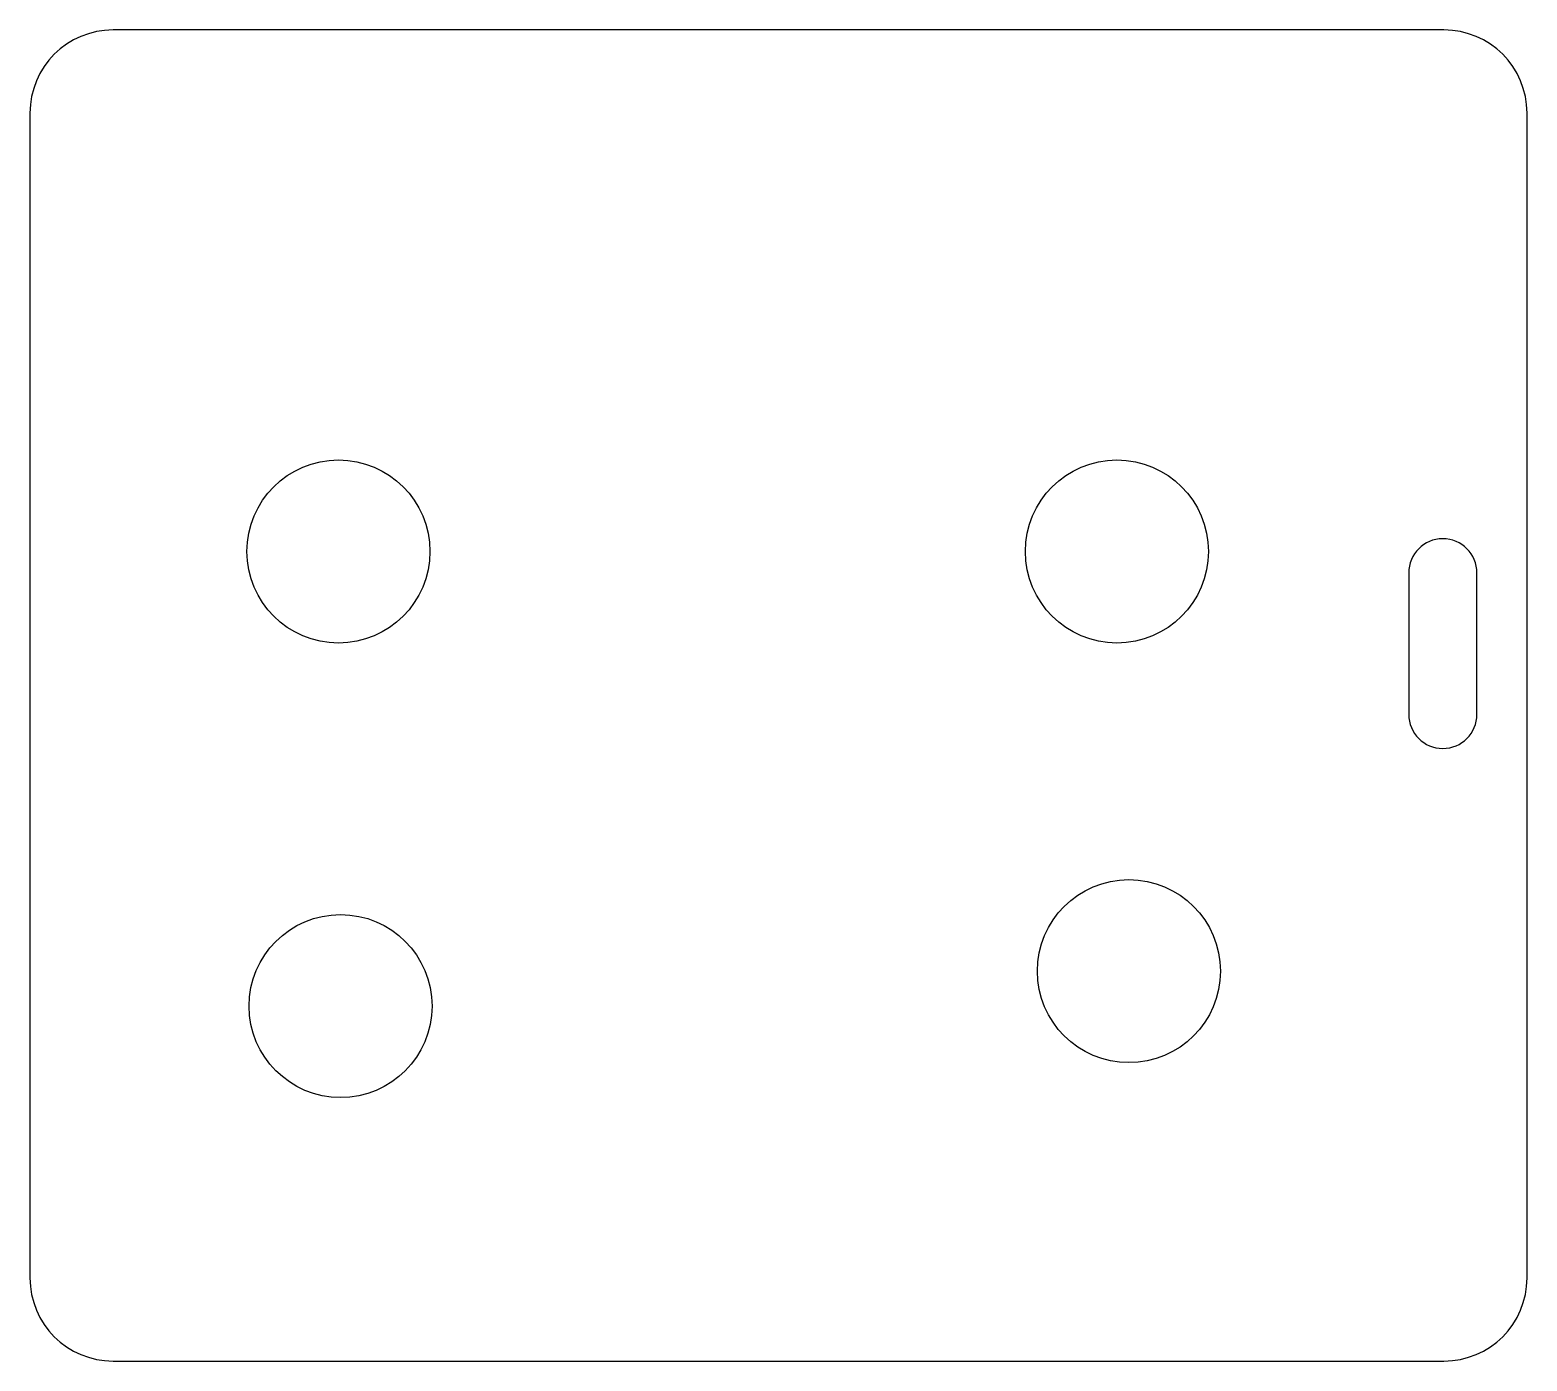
# Model space of a CAD drawing. Header units: millimetres. Extents: x 1.2 to 91.2, y 4.4 to 84.4.
import ezdxf

# ---------------------------------------------------------------- set-up
doc = ezdxf.new("R2010")
doc.units = ezdxf.units.MM
doc.layers.add('Pocket015', color=7, linetype='CONTINUOUS')

msp = doc.modelspace()

# ---------------------------------------------------------------- linework, layer by layer
at = {"layer": 'Pocket015'}
for p, q in [((86.197, 84.419), (6.197, 84.419)), ((86.197, 84.419, 2), (6.197, 84.419, 2)), ((6.197, 84.419), (6.197, 84.419, 2)), ((6.197, 84.419), (6.197, 84.419, 2)), ((86.197, 84.419), (6.197, 84.419)), ((86.197, 84.419, 2), (6.197, 84.419, 2)), ((86.197, 84.419), (86.197, 84.419, 2)), ((86.197, 84.419), (86.197, 84.419, 2)), ((1.197, 79.419), (1.197, 9.419)), ((1.197, 79.419, 2), (1.197, 9.419, 2)), ((1.197, 79.419), (1.197, 79.419, 2)), ((1.197, 79.419), (1.197, 9.419)), ((1.197, 79.419, 2), (1.197, 9.419, 2)), ((1.197, 79.419), (1.197, 79.419, 2)), ((91.197, 9.419), (91.197, 79.419)), ((91.197, 9.419, 2), (91.197, 79.419, 2)), ((91.197, 79.419), (91.197, 79.419, 2)), ((91.197, 9.419), (91.197, 79.419)), ((91.197, 9.419, 2), (91.197, 79.419, 2)), ((91.197, 79.419), (91.197, 79.419, 2)), ((86.134, 53.837), (86.13, 53.837)), ((86.134, 53.837, 2), (86.13, 53.837, 2)), ((86.134, 53.837, 2), (86.13, 53.837, 2)), ((86.13, 53.837, 2), (86.13, 53.837)), ((86.134, 53.837), (86.13, 53.837)), ((86.13, 53.837, 2), (86.13, 53.837)), ((86.134, 53.837, 2), (86.134, 53.837)), ((86.134, 53.837, 2), (86.134, 53.837)), ((25.243, 53.074, 2), (25.243, 53.074)), ((25.243, 53.074, 2), (25.243, 53.074)), ((72.04, 53.074, 2), (72.04, 53.074)), ((72.04, 53.074, 2), (72.04, 53.074)), ((84.082, 51.789), (84.082, 43.285)), ((84.082, 51.789, 2), (84.082, 43.285, 2)), ((84.082, 51.789, 2), (84.082, 43.285, 2)), ((84.082, 51.789), (84.082, 43.285)), ((84.082, 51.789, 2), (84.082, 51.789)), ((84.082, 51.789, 2), (84.082, 51.789)), ((88.182, 43.285), (88.182, 51.789)), ((88.182, 43.285, 2), (88.182, 51.789, 2)), ((88.182, 43.285, 2), (88.182, 51.789, 2)), ((88.182, 51.789, 2), (88.182, 51.789)), ((88.182, 43.285), (88.182, 51.789)), ((88.182, 51.789, 2), (88.182, 51.789)), ((84.082, 43.285, 2), (84.082, 43.285)), ((84.082, 43.285, 2), (84.082, 43.285)), ((88.182, 43.285, 2), (88.182, 43.285)), ((88.182, 43.285, 2), (88.182, 43.285)), ((86.13, 41.237), (86.134, 41.237)), ((86.13, 41.237, 2), (86.134, 41.237, 2)), ((86.13, 41.237, 2), (86.13, 41.237)), ((86.13, 41.237, 2), (86.134, 41.237, 2)), ((86.13, 41.237), (86.134, 41.237)), ((86.13, 41.237, 2), (86.13, 41.237)), ((86.134, 41.237, 2), (86.134, 41.237)), ((86.134, 41.237, 2), (86.134, 41.237)), ((72.761, 27.853, 2), (72.761, 27.853)), ((72.761, 27.853, 2), (72.761, 27.853)), ((25.369, 25.755, 2), (25.369, 25.755)), ((25.369, 25.755, 2), (25.369, 25.755)), ((1.197, 9.419), (1.197, 9.419, 2)), ((1.197, 9.419), (1.197, 9.419, 2)), ((91.197, 9.419), (91.197, 9.419, 2)), ((91.197, 9.419), (91.197, 9.419, 2)), ((6.197, 4.419), (6.197, 4.419, 2)), ((6.197, 4.419), (86.197, 4.419)), ((6.197, 4.419, 2), (86.197, 4.419, 2)), ((6.197, 4.419), (6.197, 4.419, 2)), ((6.197, 4.419), (86.197, 4.419)), ((6.197, 4.419, 2), (86.197, 4.419, 2)), ((86.197, 4.419), (86.197, 4.419, 2)), ((86.197, 4.419), (86.197, 4.419, 2))]:
    msp.add_line(p, q, dxfattribs=at)
for centre in [(19.743, 53.074), (19.743, 53.074, 2), (19.743, 53.074, 2), (19.743, 53.074), (66.54, 53.074), (66.54, 53.074, 2), (66.54, 53.074, 2), (66.54, 53.074), (67.261, 27.853), (67.261, 27.853, 2), (67.261, 27.853, 2), (67.261, 27.853), (19.869, 25.755), (19.869, 25.755, 2), (19.869, 25.755, 2), (19.869, 25.755)]:
    msp.add_circle(centre, 5.5, dxfattribs=at)
for centre, radius, start, end in [((6.197, 79.419), 5, 90, 180), ((6.197, 79.419, 2), 5, 90, 180), ((6.197, 79.419), 5, 90, 180), ((6.197, 79.419, 2), 5, 90, 180), ((86.197, 79.419), 5, 0, 90), ((86.197, 79.419, 2), 5, 0, 90), ((86.197, 79.419), 5, 0, 90), ((86.197, 79.419, 2), 5, 0, 90), ((86.13, 51.789), 2.048, 90, 180), ((86.13, 51.789, 2), 2.048, 90, 180), ((86.13, 51.789, 2), 2.048, 90, 180), ((86.13, 51.789), 2.048, 90, 180), ((86.134, 51.789), 2.048, 0, 90), ((86.134, 51.789, 2), 2.048, 0, 90), ((86.134, 51.789, 2), 2.048, 0, 90), ((86.134, 51.789), 2.048, 0, 90), ((86.13, 43.285), 2.048, 180, -90), ((86.13, 43.285, 2), 2.048, 180, -90), ((86.13, 43.285, 2), 2.048, 180, -90), ((86.13, 43.285), 2.048, 180, -90), ((86.134, 43.285), 2.048, -90, 0), ((86.134, 43.285, 2), 2.048, -90, 0), ((86.134, 43.285, 2), 2.048, -90, 0), ((86.134, 43.285), 2.048, -90, 0), ((6.197, 9.419), 5, 180, -90), ((6.197, 9.419, 2), 5, 180, -90), ((6.197, 9.419), 5, 180, -90), ((6.197, 9.419, 2), 5, 180, -90), ((86.197, 9.419), 5, -90, 0), ((86.197, 9.419, 2), 5, -90, 0), ((86.197, 9.419), 5, -90, 0), ((86.197, 9.419, 2), 5, -90, 0)]:
    msp.add_arc(centre, radius, start, end, dxfattribs=at)

doc.saveas('drawing.dxf')
